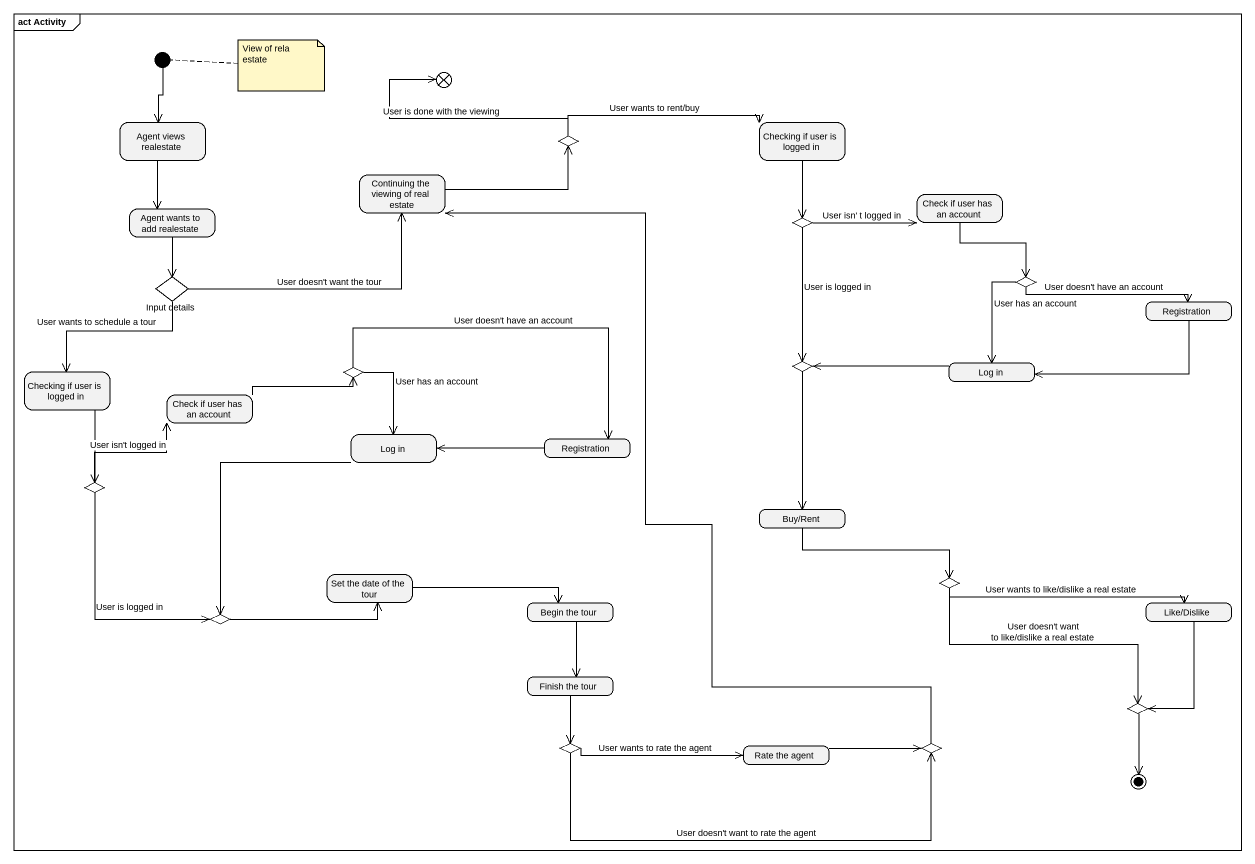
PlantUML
@startuml
mainframe act Activity
hide empty description
state initial1 <<start>>
state flowfinal1 <<end>>
state "Agent views realestate" as Agent_views_realestate
state choice1 <<choice>>
state "Checking if user is logged in" as Checking_if_user_is_logged
state "Continuing the viewing of real estate" as Continuing_the_viewing_of
state "Check if user has an account" as Check_if_user_has_an_account
state "Agent wants to add realestate" as Agent_wants_to_add
state choice2 <<choice>>
state "Input details" as Input_details <<choice>>
state choice3 <<choice>>
state Registration
state "Checking if user is logged in" as Checking_if_user_is_logged_2
state choice4 <<choice>>
state choice5 <<choice>>
state "Log in" as Log_in
state "Check if user has an account" as Check_if_user_has_an_account_2
state "Log in" as Log_in_2
state "Registration" as Registration_2
state choice6 <<choice>>
state "Buy/Rent" as Buy_Rent
state "Set the date of the tour" as Set_the_date_of_the_tour
state choice7 <<choice>>
state choice8 <<choice>>
state "Begin the tour" as Begin_the_tour
state "Like/Dislike" as Like_Dislike
state "Finish the tour" as Finish_the_tour
state choice9 <<choice>>
state choice10 <<choice>>
state "Rate the agent" as Rate_the_agent
state choice11 <<choice>>
initial1 --> Agent_views_realestate
Agent_views_realestate --> Agent_wants_to_add
choice1 -left-> flowfinal1 : User is done with the viewing
choice1 -right-> Checking_if_user_is_logged : User wants to rent/buy
Checking_if_user_is_logged --> choice2
Continuing_the_viewing_of -right-> choice1
Check_if_user_has_an_account --> choice3
Agent_wants_to_add --> Input_details
choice2 -right-> Check_if_user_has_an_account : User isn' t logged in
choice2 --> choice5 : User is logged in
Input_details -right-> Continuing_the_viewing_of : User doesn't want the tour
Input_details --> Checking_if_user_is_logged_2 : User wants to schedule a tour
choice3 -right-> Registration : User doesn't have an account
choice3 --> Log_in : User has an account
Registration -left-> Log_in
Checking_if_user_is_logged_2 --> choice6
choice4 --> Log_in_2 : User has an account
choice4 -right-> Registration_2 : User doesn't have an account
choice5 --> Buy_Rent
Log_in -left-> choice5
Check_if_user_has_an_account_2 -right-> choice4
Log_in_2 --> choice8
Registration_2 -left-> Log_in_2
choice6 -up-> Check_if_user_has_an_account_2 : User isn't logged in
choice6 --> choice8 : User is logged in
Buy_Rent -right-> choice7
Set_the_date_of_the_tour -right-> Begin_the_tour
choice7 -right-> Like_Dislike : User wants to like/dislike a real estate
choice7 --> choice9 : User doesn't want to like/dislike a real estate
choice8 -right-> Set_the_date_of_the_tour
Begin_the_tour --> Finish_the_tour
Like_Dislike --> choice9
Finish_the_tour --> choice10
choice10 -right-> Rate_the_agent : User wants to rate the agent
choice10 -right-> choice11 : User doesn't want to rate the agent
Rate_the_agent -right-> choice11
choice11 -up-> Continuing_the_viewing_of
choice9 --> [*]
note right of initial1 : View of rela estate
@enduml
